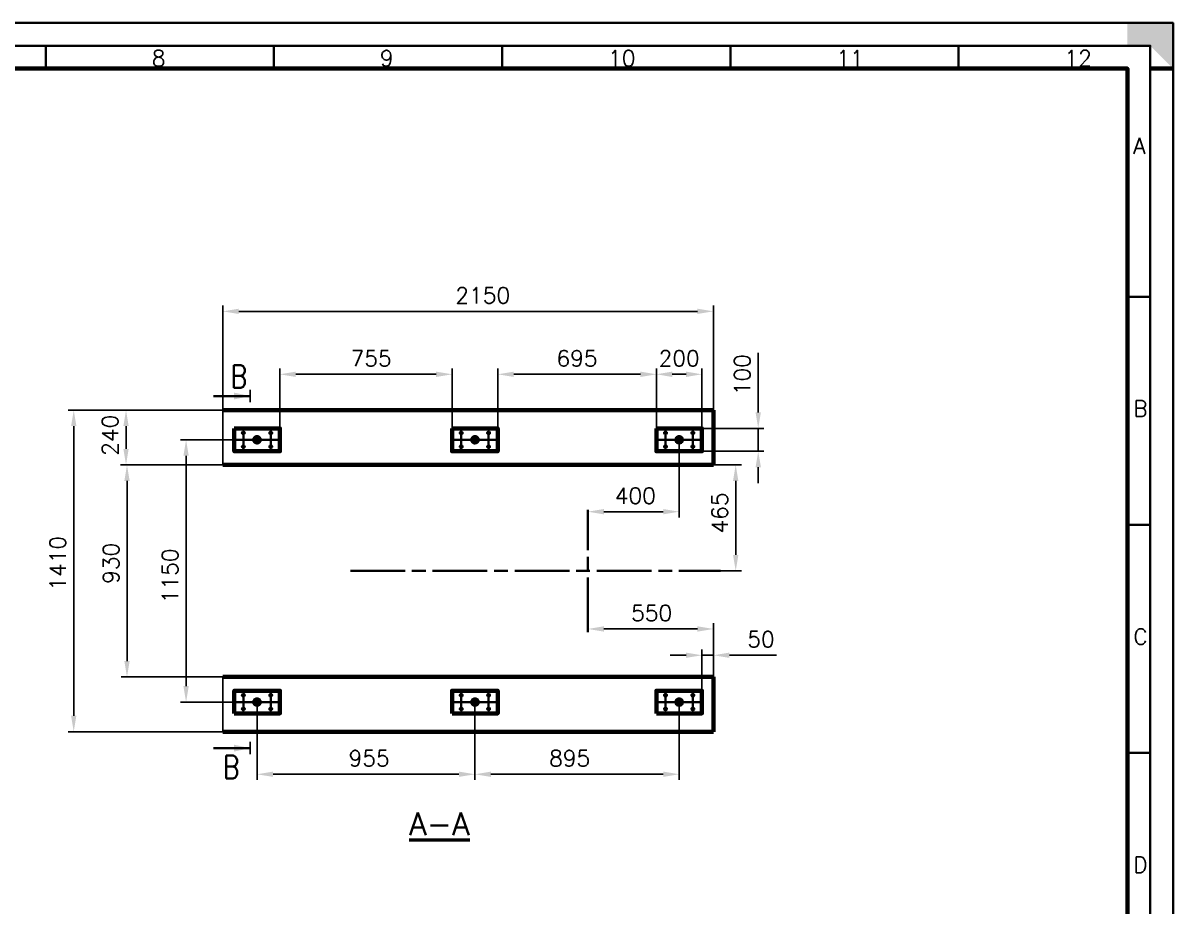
# Model space of a CAD drawing. Extents: x 0 to 11880, y 0 to 8400.
# Drawn here: x 6840 to 11880, y 4528 to 8400 of the extents above; entities that cross this region are included whole.
import ezdxf

# ---------------------------------------------------------------- set-up
doc = ezdxf.new("R2010")
doc.units = 0
doc.header["$LTSCALE"] = 20
for name, pattern in [('ACAD_ISO02W100', [15, 12, -3]), ('ACAD_ISO08W100', [36, 24, -3, 6, -3]), ('CENTER', [2, 1.25, -0.25, 0.25, -0.25])]:
    doc.linetypes.add(name, pattern=pattern)
doc.layers.get('0').update_dxf_attribs({"linetype": 'CONTINUOUS'})
doc.layers.get('DEFPOINTS').update_dxf_attribs({"linetype": 'CONTINUOUS'})
doc.layers.add('AHG-CON-35', color=3, linetype='CONTINUOUS')
doc.layers.add('AHL-CON-70', color=7, linetype='CONTINUOUS')
for name, color, linetype, lineweight in [('M_EQUIP_A1', 1, 'CONTINUOUS', 35), ('M_EQUIP_D1', 3, 'CONTINUOUS', 35), ('M_EQUIP_E3', 3, 'CONTINUOUS', 35), ('M_EQUIP_E7', 7, 'CONTINUOUS', 70), ('M_EQUIP_E8', 8, 'ACAD_ISO08W100', 18), ('M_EQUIP_TA5', 2, 'CONTINUOUS', 50)]:
    doc.layers.add(name, color=color, linetype=linetype, lineweight=lineweight)
doc.styles.add('S', font='simplex.shx', dxfattribs={"width": 0.8})
doc.styles.add('SIMPLEX', font='simplex.shx')
doc.dimstyles.new('NORDIC', dxfattribs={"dimscale": 20, "dimtxt": 3.5, "dimasz": 3.5, "dimexe": 1.25, "dimexo": 0, "dimgap": 0.6, "dimtad": 0, "dimdec": 0, "dimdsep": 46, "dimtxsty": 'SIMPLEX', "dimcen": 0, "dimclrd": 3, "dimclre": 3, "dimclrt": 3, "dimadec": 0, "dimazin": 0, "dimtfac": 1, "dimtdec": 3, "dimtmove": 0, "dimatfit": 3, "dimfxl": 1, "dimtvp": 1, "dimtolj": 1, "dimtzin": 0, "dimarcsym": 0})

# ---------------------------------------------------------------- blocks, each defined once
blk = doc.blocks.new('*D20')
at = {"layer": 'DEFPOINTS', "color": 0, "linetype": 'Continuous', "lineweight": 25, "transparency": 16777216}
for p in [(8820.7, 5408), (9715.7, 5408), (8820.7, 5105.9)]:
    blk.add_point(p, dxfattribs=at)
at = {"layer": 'M_EQUIP_D1', "color": 3, "linetype": 'Continuous', "lineweight": -2, "transparency": 16777216}
for p, q in [((8820.7, 5408), (8820.7, 5080.9)), ((9715.7, 5408), (9715.7, 5080.9)), ((9645.7, 5105.9), (8890.7, 5105.9))]:
    blk.add_line(p, q, dxfattribs=at)
at = {"layer": 'M_EQUIP_D1', "color": 3, "linetype": 'Continuous', "lineweight": 25, "transparency": 16777216}
for points in [[(8890.7, 5117.6), (8890.7, 5094.3), (8820.7, 5105.9)], [(9645.7, 5117.6), (9645.7, 5094.3), (9715.7, 5105.9)]]:
    blk.add_solid(points, dxfattribs=at)
at = {"layer": 'M_EQUIP_D1', "color": 3, "linetype": 'Continuous', "transparency": 16777216, "insert": (9235.7, 5175.9), "char_height": 70, "attachment_point": 5, "style": 'SIMPLEX'}
blk.add_mtext('\\A1;895', dxfattribs=at)
blk = doc.blocks.new('*D21')
at = {"layer": 'DEFPOINTS', "color": 0, "linetype": 'Continuous', "lineweight": 25, "transparency": 16777216}
for p in [(9615.7, 6859.6), (8920.7, 6622.4), (9615.7, 6622.4)]:
    blk.add_point(p, dxfattribs=at)
at = {"layer": 'M_EQUIP_D1', "color": 3, "linetype": 'Continuous', "lineweight": -2, "transparency": 16777216}
for p, q in [((8920.7, 6622.4), (8920.7, 6884.6)), ((8990.7, 6859.6), (9545.7, 6859.6)), ((9615.7, 6622.4), (9615.7, 6884.6))]:
    blk.add_line(p, q, dxfattribs=at)
at = {"layer": 'M_EQUIP_D1', "color": 3, "linetype": 'Continuous', "lineweight": 25, "transparency": 16777216}
for points in [[(8990.7, 6871.3), (8990.7, 6847.9), (8920.7, 6859.6)], [(9545.7, 6871.3), (9545.7, 6847.9), (9615.7, 6859.6)]]:
    blk.add_solid(points, dxfattribs=at)
at = {"layer": 'M_EQUIP_D1', "color": 3, "linetype": 'Continuous', "transparency": 16777216, "insert": (9268.2, 6929.6), "char_height": 70, "attachment_point": 5, "style": 'SIMPLEX'}
blk.add_mtext('\\A1;695', dxfattribs=at)
blk = doc.blocks.new('*D22')
at = {"layer": 'DEFPOINTS', "color": 0, "linetype": 'Continuous', "lineweight": 25, "transparency": 16777216}
for p in [(7715.7, 7135.7), (7715.7, 6702.4), (9865.7, 6702.4)]:
    blk.add_point(p, dxfattribs=at)
at = {"layer": 'M_EQUIP_D1', "color": 3, "linetype": 'Continuous', "lineweight": -2, "transparency": 16777216}
for p, q in [((7715.7, 6702.4), (7715.7, 7160.7)), ((9865.7, 6702.4), (9865.7, 7160.7)), ((9795.7, 7135.7), (7785.7, 7135.7))]:
    blk.add_line(p, q, dxfattribs=at)
at = {"layer": 'M_EQUIP_D1', "color": 3, "linetype": 'Continuous', "lineweight": 25, "transparency": 16777216}
for points in [[(7785.7, 7147.3), (7785.7, 7124), (7715.7, 7135.7)], [(9795.7, 7147.3), (9795.7, 7124), (9865.7, 7135.7)]]:
    blk.add_solid(points, dxfattribs=at)
at = {"layer": 'M_EQUIP_D1', "color": 3, "linetype": 'Continuous', "transparency": 16777216, "insert": (8854.8, 7205.7), "char_height": 70, "attachment_point": 5, "style": 'SIMPLEX'}
blk.add_mtext('\\A1;2150', dxfattribs=at)
blk = doc.blocks.new('*D23')
at = {"layer": 'DEFPOINTS', "color": 0, "linetype": 'Continuous', "lineweight": 25, "transparency": 16777216}
for p in [(7715.7, 6462.4), (7295.8, 5532.4), (7715.7, 5532.4)]:
    blk.add_point(p, dxfattribs=at)
at = {"layer": 'M_EQUIP_D1', "color": 3, "linetype": 'Continuous', "lineweight": -2, "transparency": 16777216}
for p, q in [((7715.7, 6462.4), (7270.8, 6462.4)), ((7295.8, 6392.4), (7295.8, 5602.4)), ((7715.7, 5532.4), (7270.8, 5532.4))]:
    blk.add_line(p, q, dxfattribs=at)
at = {"layer": 'M_EQUIP_D1', "color": 3, "linetype": 'Continuous', "lineweight": 25, "transparency": 16777216}
for points in [[(7284.1, 6392.4), (7307.5, 6392.4), (7295.8, 6462.4)], [(7284.1, 5602.4), (7307.5, 5602.4), (7295.8, 5532.4)]]:
    blk.add_solid(points, dxfattribs=at)
at = {"layer": 'M_EQUIP_D1', "color": 3, "linetype": 'Continuous', "transparency": 16777216, "insert": (7225.8, 6030.8), "char_height": 70, "attachment_point": 5, "rotation": 90, "style": 'SIMPLEX'}
blk.add_mtext('\\A1;930', dxfattribs=at)
blk = doc.blocks.new('*D24')
at = {"layer": 'DEFPOINTS', "color": 0, "linetype": 'Continuous', "lineweight": 25, "transparency": 16777216}
for p in [(7291.6, 6702.4), (7715.7, 6702.4), (7715.7, 6462.4)]:
    blk.add_point(p, dxfattribs=at)
at = {"layer": 'M_EQUIP_D1', "color": 3, "linetype": 'Continuous', "lineweight": -2, "transparency": 16777216}
for p, q in [((7715.7, 6702.4), (7266.6, 6702.4)), ((7291.6, 6532.4), (7291.6, 6632.4)), ((7715.7, 6462.4), (7266.6, 6462.4))]:
    blk.add_line(p, q, dxfattribs=at)
at = {"layer": 'M_EQUIP_D1', "color": 3, "linetype": 'Continuous', "lineweight": 25, "transparency": 16777216}
for points in [[(7279.9, 6632.4), (7303.2, 6632.4), (7291.6, 6702.4)], [(7279.9, 6532.4), (7303.2, 6532.4), (7291.6, 6462.4)]]:
    blk.add_solid(points, dxfattribs=at)
at = {"layer": 'M_EQUIP_D1', "color": 3, "linetype": 'Continuous', "transparency": 16777216, "insert": (7221.6, 6592.4), "char_height": 70, "attachment_point": 5, "rotation": 90, "style": 'SIMPLEX'}
blk.add_mtext('\\A1;240', dxfattribs=at)
blk = doc.blocks.new('*D25')
at = {"layer": 'DEFPOINTS', "color": 0, "linetype": 'Continuous', "lineweight": 25, "transparency": 16777216}
for p in [(7765.7, 6572.4), (7554.7, 5422.4), (7765.7, 5422.4)]:
    blk.add_point(p, dxfattribs=at)
at = {"layer": 'M_EQUIP_D1', "color": 3, "linetype": 'Continuous', "lineweight": -2, "transparency": 16777216}
for p, q in [((7765.7, 6572.4), (7529.7, 6572.4)), ((7554.7, 6502.4), (7554.7, 5492.4)), ((7765.7, 5422.4), (7529.7, 5422.4))]:
    blk.add_line(p, q, dxfattribs=at)
at = {"layer": 'M_EQUIP_D1', "color": 3, "linetype": 'Continuous', "lineweight": 25, "transparency": 16777216}
for points in [[(7543.1, 6502.4), (7566.4, 6502.4), (7554.7, 6572.4)], [(7543.1, 5492.4), (7566.4, 5492.4), (7554.7, 5422.4)]]:
    blk.add_solid(points, dxfattribs=at)
at = {"layer": 'M_EQUIP_D1', "color": 3, "linetype": 'Continuous', "transparency": 16777216, "insert": (7484.7, 5975.6), "char_height": 70, "attachment_point": 5, "rotation": 90, "style": 'SIMPLEX'}
blk.add_mtext('\\A1;1150', dxfattribs=at)
blk = doc.blocks.new('*D26')
at = {"layer": 'DEFPOINTS', "color": 0, "linetype": 'Continuous', "lineweight": 25, "transparency": 16777216}
for p in [(7865.7, 5408), (8820.7, 5408), (7865.7, 5105.9)]:
    blk.add_point(p, dxfattribs=at)
at = {"layer": 'M_EQUIP_D1', "color": 3, "linetype": 'Continuous', "lineweight": -2, "transparency": 16777216}
for p, q in [((7865.7, 5408), (7865.7, 5080.9)), ((8820.7, 5408), (8820.7, 5080.9)), ((8750.7, 5105.9), (7935.7, 5105.9))]:
    blk.add_line(p, q, dxfattribs=at)
at = {"layer": 'M_EQUIP_D1', "color": 3, "linetype": 'Continuous', "lineweight": 25, "transparency": 16777216}
for points in [[(7935.7, 5117.6), (7935.7, 5094.3), (7865.7, 5105.9)], [(8750.7, 5117.6), (8750.7, 5094.3), (8820.7, 5105.9)]]:
    blk.add_solid(points, dxfattribs=at)
at = {"layer": 'M_EQUIP_D1', "color": 3, "linetype": 'Continuous', "transparency": 16777216, "insert": (8357, 5175.9), "char_height": 70, "attachment_point": 5, "style": 'SIMPLEX'}
blk.add_mtext('\\A1;955', dxfattribs=at)
blk = doc.blocks.new('CUTARROW')
at = {"color": 0, "linetype": 'Continuous'}
blk.add_line((-8, 0), (0, 0), dxfattribs=at)
blk.add_solid([(-3.5, 0.75), (-3.5, -0.75), (0, 0)], dxfattribs=at)
at = {"color": 7, "linetype": 'Continuous', "style": 'SIMPLEX', "width": 0.8}
blk.add_attdef('A', (-8, 1), '', height=5, dxfattribs=at)
blk = doc.blocks.new('09321304')
at = {"layer": 'AHG-CON-35', "linetype": 'Continuous'}
blk.add_arc((0, 0), 10.5, 270, 180, dxfattribs=at)
at = {"layer": 'M_EQUIP_E7', "linetype": 'Continuous'}
blk.add_circle((0, 0), 12, dxfattribs=at)
at = {"layer": 'M_EQUIP_E8', "linetype": 'CENTER'}
for p, q in [((-14.4, 0), (14.4, 0)), ((0, 14.4), (0, -14.4))]:
    blk.add_line(p, q, dxfattribs=at)
blk = doc.blocks.new('*D27')
at = {"layer": 'DEFPOINTS', "color": 0, "linetype": 'Continuous', "lineweight": 25, "transparency": 16777216}
for p in [(8720.7, 6859.6), (7965.7, 6622.4), (8720.7, 6622.4)]:
    blk.add_point(p, dxfattribs=at)
at = {"layer": 'M_EQUIP_D1', "color": 3, "linetype": 'Continuous', "lineweight": -2, "transparency": 16777216}
for p, q in [((7965.7, 6622.4), (7965.7, 6884.6)), ((8035.7, 6859.6), (8650.7, 6859.6)), ((8720.7, 6622.4), (8720.7, 6884.6))]:
    blk.add_line(p, q, dxfattribs=at)
at = {"layer": 'M_EQUIP_D1', "color": 3, "linetype": 'Continuous', "lineweight": 25, "transparency": 16777216}
for points in [[(8035.7, 6871.3), (8035.7, 6847.9), (7965.7, 6859.6)], [(8650.7, 6871.3), (8650.7, 6847.9), (8720.7, 6859.6)]]:
    blk.add_solid(points, dxfattribs=at)
at = {"layer": 'M_EQUIP_D1', "color": 3, "linetype": 'Continuous', "transparency": 16777216, "insert": (8365.8, 6929.6), "char_height": 70, "attachment_point": 5, "style": 'SIMPLEX'}
blk.add_mtext('\\A1;755', dxfattribs=at)
blk = doc.blocks.new('*D28')
at = {"layer": 'DEFPOINTS', "color": 0, "linetype": 'Continuous', "lineweight": 25, "transparency": 16777216}
for p in [(9865.7, 5627.7), (9865.7, 5532.4), (9815.7, 5472.4)]:
    blk.add_point(p, dxfattribs=at)
at = {"layer": 'M_EQUIP_D1', "color": 3, "linetype": 'Continuous', "lineweight": -2, "transparency": 16777216}
for p, q in [((9815.7, 5472.4), (9815.7, 5652.7)), ((9865.7, 5532.4), (9865.7, 5652.7)), ((9745.7, 5627.7), (9675.7, 5627.7)), ((9815.7, 5627.7), (9865.7, 5627.7)), ((9935.7, 5627.7), (10143, 5627.7))]:
    blk.add_line(p, q, dxfattribs=at)
at = {"layer": 'M_EQUIP_D1', "color": 3, "linetype": 'Continuous', "lineweight": 25, "transparency": 16777216}
for points in [[(9745.7, 5639.4), (9745.7, 5616.1), (9815.7, 5627.7)], [(9935.7, 5639.4), (9935.7, 5616.1), (9865.7, 5627.7)]]:
    blk.add_solid(points, dxfattribs=at)
at = {"layer": 'M_EQUIP_D1', "color": 3, "linetype": 'Continuous', "transparency": 16777216, "insert": (10074.3, 5697.7), "char_height": 70, "attachment_point": 5, "style": 'SIMPLEX'}
blk.add_mtext('\\A1;50', dxfattribs=at)
blk = doc.blocks.new('*D29')
at = {"layer": 'DEFPOINTS', "color": 0, "linetype": 'Continuous', "lineweight": 25, "transparency": 16777216}
for p in [(9865.7, 6462.4), (9963.5, 6462.4), (9896.4, 5997.4)]:
    blk.add_point(p, dxfattribs=at)
at = {"layer": 'M_EQUIP_D1', "color": 3, "linetype": 'Continuous', "lineweight": -2, "transparency": 16777216}
for p, q in [((9865.7, 6462.4), (9988.5, 6462.4)), ((9963.5, 6067.4), (9963.5, 6392.4)), ((9896.4, 5997.4), (9988.5, 5997.4))]:
    blk.add_line(p, q, dxfattribs=at)
at = {"layer": 'M_EQUIP_D1', "color": 3, "linetype": 'Continuous', "lineweight": 25, "transparency": 16777216}
for points in [[(9951.8, 6392.4), (9975.2, 6392.4), (9963.5, 6462.4)], [(9951.8, 6067.4), (9975.2, 6067.4), (9963.5, 5997.4)]]:
    blk.add_solid(points, dxfattribs=at)
at = {"layer": 'M_EQUIP_D1', "color": 3, "linetype": 'Continuous', "transparency": 16777216, "insert": (9893.5, 6251.5), "char_height": 70, "attachment_point": 5, "rotation": 90, "style": 'SIMPLEX'}
blk.add_mtext('\\A1;465', dxfattribs=at)
blk = doc.blocks.new('*D30')
at = {"layer": 'DEFPOINTS', "color": 0, "linetype": 'Continuous', "lineweight": 25, "transparency": 16777216}
for p in [(9715.7, 6561.9), (9315.7, 6265.6), (9715.7, 6257.2)]:
    blk.add_point(p, dxfattribs=at)
at = {"layer": 'M_EQUIP_D1', "color": 3, "linetype": 'Continuous', "lineweight": -2, "transparency": 16777216}
for p, q in [((9715.7, 6561.9), (9715.7, 6232.2)), ((9315.7, 6265.6), (9315.7, 6232.2)), ((9385.7, 6257.2), (9645.7, 6257.2))]:
    blk.add_line(p, q, dxfattribs=at)
at = {"layer": 'M_EQUIP_D1', "color": 3, "linetype": 'Continuous', "lineweight": 25, "transparency": 16777216}
for points in [[(9385.7, 6268.8), (9385.7, 6245.5), (9315.7, 6257.2)], [(9645.7, 6268.8), (9645.7, 6245.5), (9715.7, 6257.2)]]:
    blk.add_solid(points, dxfattribs=at)
at = {"layer": 'M_EQUIP_D1', "color": 3, "linetype": 'Continuous', "transparency": 16777216, "insert": (9523.8, 6327.2), "char_height": 70, "attachment_point": 5, "style": 'SIMPLEX'}
blk.add_mtext('\\A1;400', dxfattribs=at)
blk = doc.blocks.new('*D31')
at = {"layer": 'DEFPOINTS', "color": 0, "linetype": 'Continuous', "lineweight": 25, "transparency": 16777216}
for p in [(9615.7, 6859.6), (9615.7, 6622.4), (9815.7, 6622.4)]:
    blk.add_point(p, dxfattribs=at)
at = {"layer": 'M_EQUIP_D1', "color": 3, "linetype": 'Continuous', "lineweight": -2, "transparency": 16777216}
for p, q in [((9615.7, 6622.4), (9615.7, 6884.6)), ((9745.7, 6859.6), (9685.7, 6859.6)), ((9815.7, 6622.4), (9815.7, 6884.6))]:
    blk.add_line(p, q, dxfattribs=at)
at = {"layer": 'M_EQUIP_D1', "color": 3, "linetype": 'Continuous', "lineweight": 25, "transparency": 16777216}
for points in [[(9685.7, 6871.3), (9685.7, 6847.9), (9615.7, 6859.6)], [(9745.7, 6871.3), (9745.7, 6847.9), (9815.7, 6859.6)]]:
    blk.add_solid(points, dxfattribs=at)
at = {"layer": 'M_EQUIP_D1', "color": 3, "linetype": 'Continuous', "transparency": 16777216, "insert": (9715.7, 6929.6), "char_height": 70, "attachment_point": 5, "style": 'SIMPLEX'}
blk.add_mtext('\\A1;200', dxfattribs=at)
blk = doc.blocks.new('*D32')
at = {"layer": 'DEFPOINTS', "color": 0, "linetype": 'Continuous', "lineweight": 25, "transparency": 16777216}
for p in [(9815.7, 6622.4), (10062.2, 6622.4), (9815.7, 6522.4)]:
    blk.add_point(p, dxfattribs=at)
at = {"layer": 'M_EQUIP_D1', "color": 3, "linetype": 'Continuous', "lineweight": -2, "transparency": 16777216}
for p, q in [((10062.2, 6692.4), (10062.2, 6953.1)), ((9815.7, 6622.4), (10087.2, 6622.4)), ((10062.2, 6522.4), (10062.2, 6622.4)), ((9815.7, 6522.4), (10087.2, 6522.4)), ((10062.2, 6452.4), (10062.2, 6382.4))]:
    blk.add_line(p, q, dxfattribs=at)
at = {"layer": 'M_EQUIP_D1', "color": 3, "linetype": 'Continuous', "lineweight": 25, "transparency": 16777216}
for points in [[(10050.5, 6692.4), (10073.9, 6692.4), (10062.2, 6622.4)], [(10050.5, 6452.4), (10073.9, 6452.4), (10062.2, 6522.4)]]:
    blk.add_solid(points, dxfattribs=at)
at = {"layer": 'M_EQUIP_D1', "color": 3, "linetype": 'Continuous', "transparency": 16777216, "insert": (9992.2, 6857.7), "char_height": 70, "attachment_point": 5, "rotation": 90, "style": 'SIMPLEX'}
blk.add_mtext('\\A1;100', dxfattribs=at)
blk = doc.blocks.new('*D33')
at = {"layer": 'DEFPOINTS', "color": 0, "linetype": 'Continuous', "lineweight": 25, "transparency": 16777216}
for p in [(7062.3, 6702.4), (7715.7, 6702.4), (7715.7, 5292.4)]:
    blk.add_point(p, dxfattribs=at)
at = {"layer": 'M_EQUIP_D1', "color": 3, "linetype": 'Continuous', "lineweight": -2, "transparency": 16777216}
for p, q in [((7715.7, 6702.4), (7037.3, 6702.4)), ((7062.3, 5362.4), (7062.3, 6632.4)), ((7715.7, 5292.4), (7037.3, 5292.4))]:
    blk.add_line(p, q, dxfattribs=at)
at = {"layer": 'M_EQUIP_D1', "color": 3, "linetype": 'Continuous', "lineweight": 25, "transparency": 16777216}
for points in [[(7050.7, 6632.4), (7074, 6632.4), (7062.3, 6702.4)], [(7050.7, 5362.4), (7074, 5362.4), (7062.3, 5292.4)]]:
    blk.add_solid(points, dxfattribs=at)
at = {"layer": 'M_EQUIP_D1', "color": 3, "linetype": 'Continuous', "transparency": 16777216, "insert": (6992.3, 6030.8), "char_height": 70, "attachment_point": 5, "rotation": 90, "style": 'SIMPLEX'}
blk.add_mtext('\\A1;1410', dxfattribs=at)
blk = doc.blocks.new('*D34')
at = {"layer": 'DEFPOINTS', "color": 0, "linetype": 'Continuous', "lineweight": 25, "transparency": 16777216}
for p in [(9315.7, 5729.2), (9865.7, 5743), (9865.7, 5532.4)]:
    blk.add_point(p, dxfattribs=at)
at = {"layer": 'M_EQUIP_D1', "color": 3, "linetype": 'Continuous', "lineweight": -2, "transparency": 16777216}
for p, q in [((9315.7, 5729.2), (9315.7, 5768)), ((9865.7, 5532.4), (9865.7, 5768)), ((9385.7, 5743), (9795.7, 5743))]:
    blk.add_line(p, q, dxfattribs=at)
at = {"layer": 'M_EQUIP_D1', "color": 3, "linetype": 'Continuous', "lineweight": 25, "transparency": 16777216}
for points in [[(9385.7, 5754.7), (9385.7, 5731.3), (9315.7, 5743)], [(9795.7, 5754.7), (9795.7, 5731.3), (9865.7, 5743)]]:
    blk.add_solid(points, dxfattribs=at)
at = {"layer": 'M_EQUIP_D1', "color": 3, "linetype": 'Continuous', "transparency": 16777216, "insert": (9595.2, 5813), "char_height": 70, "attachment_point": 5, "style": 'SIMPLEX'}
blk.add_mtext('\\A1;550', dxfattribs=at)
blk = doc.blocks.new('A$C29D363F0')
at = {"color": 3, "linetype": 'Continuous', "lineweight": 35}
for p, q in [((347, 415), (347, 410)), ((397, 415), (397, 410)), ((447, 415), (447, 410)), ((497, 415), (497, 410)), ((547, 415), (547, 410)), ((589, 360), (584, 360)), ((589, 310), (584, 310)), ((589, 260), (584, 260))]:
    blk.add_line(p, q, dxfattribs=at)
at = {"linetype": 'Continuous'}
blk.add_line((594, 410), (589, 410), dxfattribs=at)
at = {"color": 3, "linetype": 'Continuous', "lineweight": 35}
for points in [[(594, 0), (0, 0), (0, 420), (594, 420)], [(589, 5), (15, 5), (15, 415), (589, 415)]]:
    blk.add_lwpolyline(points, close=True, dxfattribs=at)
at = {"color": 7, "linetype": 'Continuous', "lineweight": 70}
blk.add_lwpolyline([(584, 10), (20, 10), (20, 410), (584, 410)], close=True, dxfattribs=at)
at = {"linetype": 'Continuous'}
for points in [[(594, 420), (584, 420), (589, 415), (584, 415)], [(589, 415), (584, 415), (594, 410), (594, 420)], [(594, 410), (594, 420), (589, 410), (594, 410)], [(589, 410), (594, 410), (589, 415), (589, 410)]]:
    blk.add_solid(points, dxfattribs=at)
at = {"color": 3, "linetype": 'Continuous', "lineweight": 35, "style": 'S'}
for s, p in [('8', (370.21, 410.51)), ('9', (420.21, 410.51)), ('10', (470.21, 410.51)), ('11', (520.21, 410.51)), ('12', (570.21, 410.51)), ('A', (585.3, 391.33)), ('B', (585.3, 333.71)), ('C', (585.3, 283.71)), ('D', (585.3, 233.71))]:
    blk.add_text(s, height=3.5, dxfattribs=at).set_placement(p)

msp = doc.modelspace()

# ---------------------------------------------------------------- linework, layer by layer
at = {"layer": 'AHL-CON-70', "linetype": 'Continuous'}
for p, q in [((7835.2, 6737.2), (7835.2, 6791.5)), ((7715.7, 6702.4), (7715.7, 6462.4)), ((7715.7, 5292.4), (7715.7, 5532.4)), ((7835.2, 5193.3), (7835.2, 5247.5))]:
    msp.add_line(p, q, dxfattribs=at)
at = {"layer": 'M_EQUIP_E3', "color": 3, "linetype": 'ACAD_ISO08W100', "lineweight": 35}
for p, q in [((7805.7, 6611), (7805.7, 6521)), ((7805.7, 6602.4), (7805.7, 6610.2)), ((7925.7, 6602.4), (7925.7, 6610.2)), ((8760.7, 6611), (8760.7, 6521)), ((8760.7, 6602.4), (8760.7, 6610.2)), ((8880.7, 6602.4), (8880.7, 6610.2)), ((9655.7, 6611), (9655.7, 6521)), ((9655.7, 6602.4), (9655.7, 6610.2)), ((9775.7, 6602.4), (9775.7, 6610.2)), ((7805.7, 6602.4), (7797.9, 6602.4)), ((7805.7, 6602.4), (7805.7, 6594.6)), ((7805.7, 6602.4), (7813.5, 6602.4)), ((7925.7, 6602.4), (7917.9, 6602.4)), ((7925.7, 6602.4), (7925.7, 6572.4)), ((7925.7, 6602.4), (7933.5, 6602.4)), ((7925.7, 6542.4), (7925.7, 6572.4)), ((8760.7, 6602.4), (8752.9, 6602.4)), ((8760.7, 6602.4), (8768.5, 6602.4)), ((8760.7, 6602.4), (8760.7, 6594.6)), ((8880.7, 6602.4), (8872.9, 6602.4)), ((8880.7, 6602.4), (8888.5, 6602.4)), ((8880.7, 6602.4), (8880.7, 6572.4)), ((8880.7, 6542.4), (8880.7, 6572.4)), ((9655.7, 6602.4), (9647.9, 6602.4)), ((9655.7, 6602.4), (9655.7, 6594.6)), ((9655.7, 6602.4), (9663.5, 6602.4)), ((9775.7, 6602.4), (9767.9, 6602.4)), ((9775.7, 6602.4), (9775.7, 6572.4)), ((9775.7, 6602.4), (9783.5, 6602.4)), ((9775.7, 6542.4), (9775.7, 6572.4)), ((7805.7, 6542.4), (7797.9, 6542.4)), ((7805.7, 6542.4), (7805.7, 6550.2)), ((7805.7, 6542.4), (7805.7, 6534.6)), ((7805.7, 6542.4), (7813.5, 6542.4)), ((7925.7, 6542.4), (7917.9, 6542.4)), ((7925.7, 6542.4), (7925.7, 6534.6)), ((7925.7, 6542.4), (7933.5, 6542.4)), ((8760.7, 6542.4), (8752.9, 6542.4)), ((8760.7, 6542.4), (8760.7, 6550.2)), ((8760.7, 6542.4), (8768.5, 6542.4)), ((8760.7, 6542.4), (8760.7, 6534.6)), ((8880.7, 6542.4), (8872.9, 6542.4)), ((8880.7, 6542.4), (8888.5, 6542.4)), ((8880.7, 6542.4), (8880.7, 6534.6)), ((9655.7, 6542.4), (9647.9, 6542.4)), ((9655.7, 6542.4), (9655.7, 6550.2)), ((9655.7, 6542.4), (9655.7, 6534.6)), ((9655.7, 6542.4), (9663.5, 6542.4)), ((9775.7, 6542.4), (9767.9, 6542.4)), ((9775.7, 6542.4), (9775.7, 6534.6)), ((9775.7, 6542.4), (9783.5, 6542.4)), ((7805.7, 5452.4), (7797.9, 5452.4)), ((7805.7, 5383.8), (7805.7, 5473.8)), ((7805.7, 5452.4), (7805.7, 5460.2)), ((7805.7, 5452.4), (7813.5, 5452.4)), ((7805.7, 5452.4), (7805.7, 5444.6)), ((7925.7, 5452.4), (7917.9, 5452.4)), ((7925.7, 5452.4), (7925.7, 5460.2)), ((7925.7, 5452.4), (7933.5, 5452.4)), ((7925.7, 5452.4), (7925.7, 5422.4)), ((8760.7, 5452.4), (8752.9, 5452.4)), ((8760.7, 5383.8), (8760.7, 5473.8)), ((8760.7, 5452.4), (8760.7, 5460.2)), ((8760.7, 5452.4), (8760.7, 5444.6)), ((8760.7, 5452.4), (8768.5, 5452.4)), ((8880.7, 5452.4), (8872.9, 5452.4)), ((8880.7, 5452.4), (8880.7, 5460.2)), ((8880.7, 5452.4), (8880.7, 5422.4)), ((8880.7, 5452.4), (8888.5, 5452.4)), ((9655.7, 5452.4), (9647.9, 5452.4)), ((9655.7, 5383.8), (9655.7, 5473.8)), ((9655.7, 5452.4), (9655.7, 5460.2)), ((9655.7, 5452.4), (9663.5, 5452.4)), ((9655.7, 5452.4), (9655.7, 5444.6)), ((9775.7, 5452.4), (9767.9, 5452.4)), ((9775.7, 5452.4), (9775.7, 5460.2)), ((9775.7, 5452.4), (9783.5, 5452.4)), ((9775.7, 5452.4), (9775.7, 5422.4)), ((7805.7, 5392.4), (7805.7, 5400.2)), ((7925.7, 5392.4), (7925.7, 5422.4)), ((8760.7, 5392.4), (8760.7, 5400.2)), ((8880.7, 5392.4), (8880.7, 5422.4)), ((9655.7, 5392.4), (9655.7, 5400.2)), ((9775.7, 5392.4), (9775.7, 5422.4)), ((7805.7, 5392.4), (7797.9, 5392.4)), ((7805.7, 5392.4), (7813.5, 5392.4)), ((7805.7, 5392.4), (7805.7, 5384.6)), ((7925.7, 5392.4), (7917.9, 5392.4)), ((7925.7, 5392.4), (7933.5, 5392.4)), ((7925.7, 5392.4), (7925.7, 5384.6)), ((8760.7, 5392.4), (8752.9, 5392.4)), ((8760.7, 5392.4), (8760.7, 5384.6)), ((8760.7, 5392.4), (8768.5, 5392.4)), ((8880.7, 5392.4), (8872.9, 5392.4)), ((8880.7, 5392.4), (8880.7, 5384.6)), ((8880.7, 5392.4), (8888.5, 5392.4)), ((9655.7, 5392.4), (9647.9, 5392.4)), ((9655.7, 5392.4), (9663.5, 5392.4)), ((9655.7, 5392.4), (9655.7, 5384.6)), ((9775.7, 5392.4), (9767.9, 5392.4)), ((9775.7, 5392.4), (9783.5, 5392.4)), ((9775.7, 5392.4), (9775.7, 5384.6))]:
    msp.add_line(p, q, dxfattribs=at)
at = {"layer": 'M_EQUIP_E3', "color": 3, "linetype": 'ACAD_ISO08W100', "lineweight": 35, "ltscale": 0.5}
for p, q in [((7765.7, 6572.4), (7965.7, 6572.4)), ((8720.7, 6572.4), (8920.7, 6572.4)), ((9615.7, 6572.4), (9815.7, 6572.4)), ((9315.7, 5729.2), (9315.7, 6265.6)), ((8274.8, 5997.4), (9896.4, 5997.4)), ((7765.7, 5422.4), (7965.7, 5422.4)), ((8720.7, 5422.4), (8920.7, 5422.4)), ((9615.7, 5422.4), (9815.7, 5422.4))]:
    msp.add_line(p, q, dxfattribs=at)
at = {"layer": 'M_EQUIP_E3', "color": 2, "linetype": 'ACAD_ISO02W100'}
for centre in [(7805.7, 6602.4), (7925.7, 6602.4), (8760.7, 6602.4), (8880.7, 6602.4), (9655.7, 6602.4), (9775.7, 6602.4), (7805.7, 6542.4), (7925.7, 6542.4), (8760.7, 6542.4), (8880.7, 6542.4), (9655.7, 6542.4), (9775.7, 6542.4), (7805.7, 5452.4), (7925.7, 5452.4), (8760.7, 5452.4), (8880.7, 5452.4), (9655.7, 5452.4), (9775.7, 5452.4), (7805.7, 5392.4), (7925.7, 5392.4), (8760.7, 5392.4), (8880.7, 5392.4), (9655.7, 5392.4), (9775.7, 5392.4)]:
    msp.add_circle(centre, 6, dxfattribs=at)
at = {"layer": 'M_EQUIP_E7', "color": 7, "linetype": 'Continuous', "lineweight": 70}
for p, q in [((7715.7, 6702.4), (9865.7, 6702.4)), ((9865.7, 6462.4), (9865.7, 6702.4)), ((7715.7, 6462.4), (9865.7, 6462.4)), ((7715.7, 5532.4), (9865.7, 5532.4)), ((9865.7, 5532.4), (9865.7, 5292.4)), ((7715.7, 5292.4), (9865.7, 5292.4))]:
    msp.add_line(p, q, dxfattribs=at)
for points in [[(7765.7, 6622.4), (7965.7, 6622.4), (7965.7, 6522.4), (7765.7, 6522.4)], [(8720.7, 6622.4), (8920.7, 6622.4), (8920.7, 6522.4), (8720.7, 6522.4)], [(9615.7, 6622.4), (9815.7, 6622.4), (9815.7, 6522.4), (9615.7, 6522.4)], [(7765.7, 5372.4), (7965.7, 5372.4), (7965.7, 5472.4), (7765.7, 5472.4)], [(8720.7, 5372.4), (8920.7, 5372.4), (8920.7, 5472.4), (8720.7, 5472.4)], [(9615.7, 5372.4), (9815.7, 5372.4), (9815.7, 5472.4), (9615.7, 5472.4)]]:
    msp.add_lwpolyline(points, close=True, dxfattribs=at)
at = {"layer": 'M_EQUIP_E8'}
for p, q in [((7925.7, 6611), (7925.7, 6521)), ((8880.7, 6611), (8880.7, 6521)), ((9775.7, 6611), (9775.7, 6521)), ((7925.7, 5383.8), (7925.7, 5473.8)), ((8880.7, 5383.8), (8880.7, 5473.8)), ((9775.7, 5383.8), (9775.7, 5473.8))]:
    msp.add_line(p, q, dxfattribs=at)

# ---------------------------------------------------------------- block references
at = {"linetype": 'Continuous', "xscale": -1, "rotation": 180}
for p in [(7865.7, 6572.4), (8820.7, 6572.4), (9715.7, 6572.4)]:
    msp.add_blockref('09321304', p, dxfattribs=at)
at = {"linetype": 'Continuous'}
for p in [(7865.7, 5422.4), (8820.7, 5422.4), (9715.7, 5422.4)]:
    msp.add_blockref('09321304', p, dxfattribs=at)
at = {"layer": 'M_EQUIP_A1', "color": 2, "linetype": 'Continuous'}
ref = msp.add_blockref('CUTARROW', (7835.2, 6764.3), dxfattribs=dict(at, xscale=20, yscale=20, zscale=20))
ref.add_attrib('A', 'B', (7749.9, 6799.9), dxfattribs={"layer": '0', "color": 2, "linetype": 'Continuous', "height": 100, "rotation": 359.9726, "style": 'SIMPLEX', "width": 0.8})
ref = msp.add_blockref('CUTARROW', (7835.2, 5220.4), dxfattribs=dict(at, xscale=20, yscale=20, zscale=20))
ref.add_attrib('A', 'B', (7716.3, 5087.5), dxfattribs={"layer": '0', "color": 2, "linetype": 'Continuous', "height": 100, "rotation": 359.9726, "style": 'SIMPLEX', "width": 0.8})
at = {"layer": 'M_EQUIP_E7', "lineweight": 35, "xscale": 20, "yscale": 20, "zscale": 20}
msp.add_blockref('A$C29D363F0', (0, 0), dxfattribs=at)

# ---------------------------------------------------------------- texts
at = {"layer": 'M_EQUIP_TA5', "linetype": 'Continuous', "style": 'SIMPLEX'}
msp.add_text('%%uA-A', height=100, dxfattribs=at).set_placement((8532.1, 4838.9))

# ---------------------------------------------------------------- dimensions: what is measured, and where the dimension line sits
at = {"layer": 'M_EQUIP_D1', "linetype": 'Continuous'}
for base, p1, p2, picture, middle in [((7715.7, 7135.7), (9865.7, 6702.4), (7715.7, 6702.4), '*D22', (8854.8, 7135.7)), ((8720.7, 6859.6), (7965.7, 6622.4), (8720.7, 6622.4), '*D27', (8365.8, 6859.6)), ((9615.7, 6859.6), (8920.7, 6622.4), (9615.7, 6622.4), '*D21', (9268.2, 6859.6)), ((9615.7, 6859.6), (9815.7, 6622.4), (9615.7, 6622.4), '*D31', (9715.7, 6859.6)), ((9715.7, 6257.2), (9315.7, 6265.6), (9715.7, 6561.9), '*D30', (9523.8, 6257.2)), ((9865.7, 5743), (9315.7, 5729.2), (9865.7, 5532.4), '*D34', (9595.2, 5743)), ((9865.7, 5627.7), (9815.7, 5472.4), (9865.7, 5532.4), '*D28', (10074.3, 5627.7)), ((7865.7, 5105.9), (8820.7, 5408), (7865.7, 5408), '*D26', (8357, 5105.9)), ((8820.7, 5105.9), (9715.7, 5408), (8820.7, 5408), '*D20', (9235.7, 5105.9))]:
    dim = msp.add_linear_dim(base=base, p1=p1, p2=p2, dimstyle='NORDIC', dxfattribs=at)
    dim.commit()
    dim.dimension.update_dxf_attribs({"geometry": picture, "text_midpoint": middle, "dimtype": 160})
for base, p1, p2, picture, middle in [((10062.2, 6622.4), (9815.7, 6522.4), (9815.7, 6622.4), '*D32', (10062.2, 6857.7)), ((7062.3, 6702.4), (7715.7, 5292.4), (7715.7, 6702.4), '*D33', (7062.3, 6030.8)), ((7291.6, 6702.4), (7715.7, 6462.4), (7715.7, 6702.4), '*D24', (7291.6, 6592.4)), ((7554.7, 5422.4), (7765.7, 6572.4), (7765.7, 5422.4), '*D25', (7554.7, 5975.6)), ((7295.8, 5532.4), (7715.7, 6462.4), (7715.7, 5532.4), '*D23', (7295.8, 6030.8)), ((9963.5, 6462.4), (9896.4, 5997.4), (9865.7, 6462.4), '*D29', (9963.5, 6251.5))]:
    dim = msp.add_linear_dim(base=base, p1=p1, p2=p2, angle=90, dimstyle='NORDIC', dxfattribs=at)
    dim.commit()
    dim.dimension.update_dxf_attribs({"geometry": picture, "text_midpoint": middle, "dimtype": 160})

doc.saveas('drawing.dxf')
